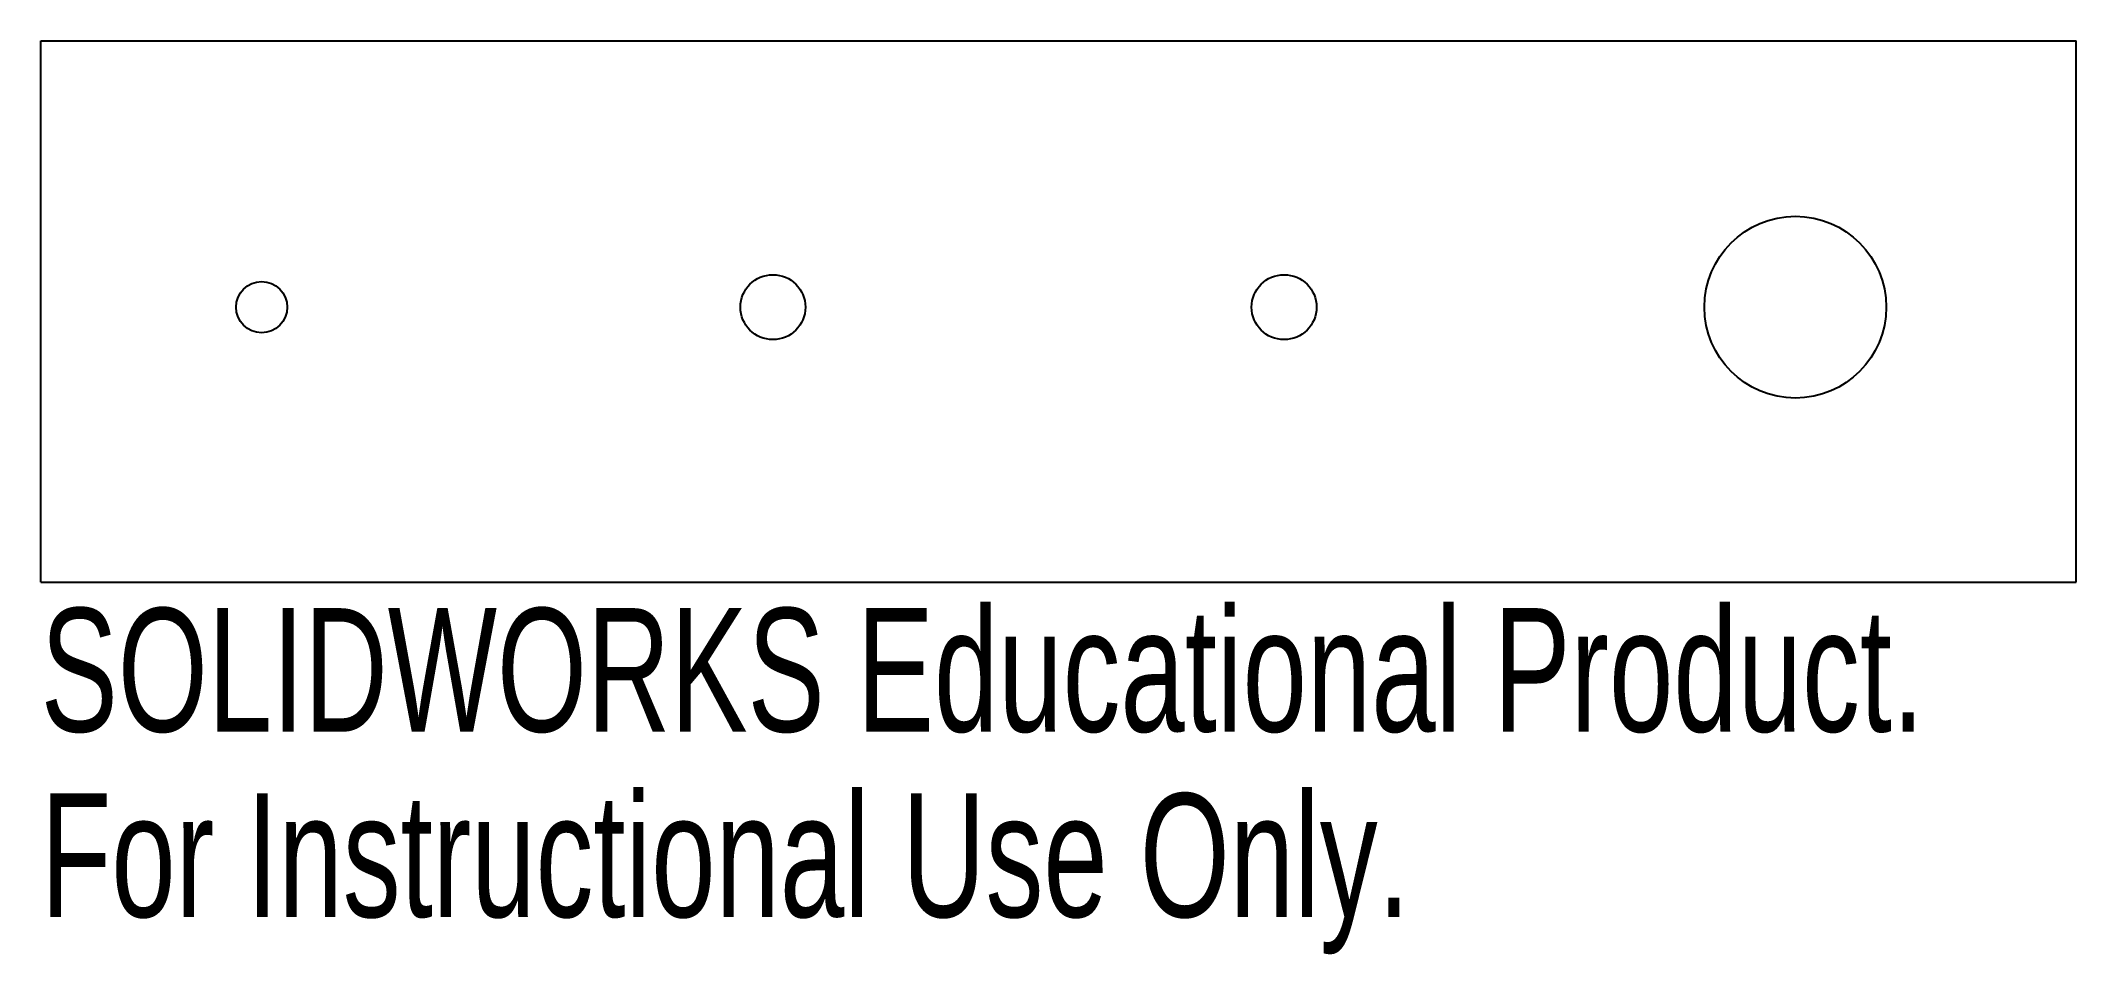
# Model space of a CAD drawing. Header units: inches. Extents: x -1.13 to 2.01, y -1 to 0.41.
import ezdxf

# ---------------------------------------------------------------- set-up
doc = ezdxf.new("R2010")
doc.units = ezdxf.units.IN
doc.header["$MEASUREMENT"] = 0
doc.styles.add('SLDTEXTSTYLE0', font='TXT', dxfattribs={"width": 0.7})

msp = doc.modelspace()

# ---------------------------------------------------------------- linework, layer by layer
at = {"color": 7, "linetype": 'Continuous', "lineweight": 25}
for p, q in [((-1.1277, 0.4104), (2.0075, 0.4104)), ((-1.1277, -0.4234), (-1.1277, 0.4104)), ((2.0075, -0.4234), (2.0075, 0.4104)), ((-1.1277, -0.4234), (2.0075, -0.4234))]:
    msp.add_line(p, q, dxfattribs=at)
for centre, radius in [((1.5748, 0), 0.14), ((-0.7874, 0), 0.0394), ((0, 0), 0.05), ((0.7874, 0), 0.05)]:
    msp.add_circle(centre, radius, dxfattribs=at)

# ---------------------------------------------------------------- texts
at = {"color": 7, "linetype": 'Continuous', "char_height": 0.1903, "attachment_point": 1, "style": 'SLDTEXTSTYLE0'}
for s, insert in [('SOLIDWORKS Educational Product.', (-1.1277, -0.4635)), ('For Instructional Use Only.', (-1.1277, -0.749))]:
    msp.add_mtext(s, dxfattribs=dict(at, insert=insert))

doc.saveas('drawing.dxf')
